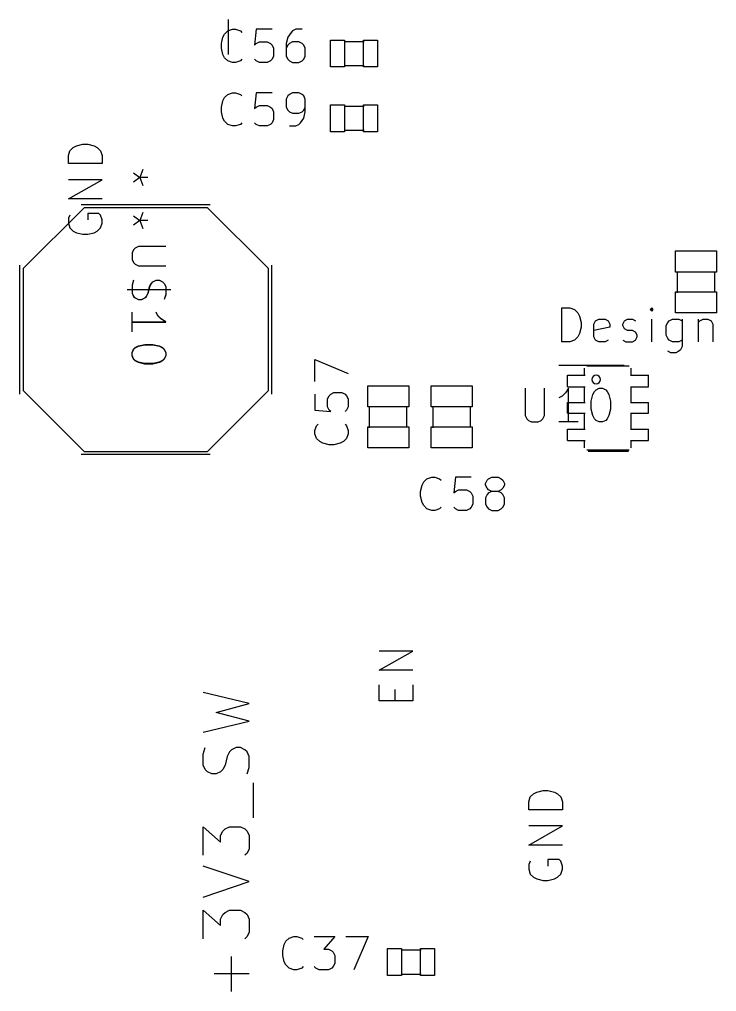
# Model space of a CAD drawing. Header units: millimetres. Extents: x 0 to 280, y -704 to 300.
# Drawn here: x 201.02 to 225.7, y 121.68 to 156.13 of the extents above; entities that cross this region are included whole.
import ezdxf

# ---------------------------------------------------------------- set-up
doc = ezdxf.new("R2010")
doc.units = ezdxf.units.MM
doc.layers.add('F.Fab', color=9, linetype='CONTINUOUS', true_color=0xafafaf)
doc.layers.add('F.Silkscreen', color=41, linetype='CONTINUOUS', true_color=0xf2eda1)

msp = doc.modelspace()

# ---------------------------------------------------------------- linework, layer by layer
at = {"layer": 'F.Fab', "linetype": 'CONTINUOUS'}
for p, q in [((208.41927, 154.883044), (208.41927, 156.129338)), ((212.0318, 154.4501), (212.0318, 155.4001)), ((212.0318, 155.4001), (212.5319, 155.4001)), ((212.5319, 155.4001), (212.5319, 154.4501)), ((213.2002, 154.4501), (213.2002, 155.4001)), ((213.2002, 155.4001), (213.7003, 155.4001)), ((213.7003, 155.4001), (213.7003, 154.4501)), ((212.514, 155.352), (213.226, 155.352)), ((212.5319, 154.4501), (212.0318, 154.4501)), ((212.514, 154.501), (213.226, 154.501)), ((213.7003, 154.4501), (213.2002, 154.4501)), ((212.0318, 152.1501), (212.0318, 153.1001)), ((212.0318, 153.1001), (212.5319, 153.1001)), ((212.514, 153.052), (213.226, 153.052)), ((212.5319, 153.1001), (212.5319, 152.1501)), ((213.2002, 152.1501), (213.2002, 153.1001)), ((213.2002, 153.1001), (213.7003, 153.1001)), ((213.7003, 153.1001), (213.7003, 152.1501)), ((212.5319, 152.1501), (212.0318, 152.1501)), ((212.514, 152.201), (213.226, 152.201)), ((213.7003, 152.1501), (213.2002, 152.1501)), ((202.808496, 151.475959), (202.922401, 151.589864)), ((202.922401, 151.589864), (203.036306, 151.646817)), ((203.036306, 151.646817), (203.264115, 151.703769)), ((203.264115, 151.703769), (203.434972, 151.703769)), ((203.434972, 151.703769), (203.662782, 151.646817)), ((203.662782, 151.646817), (203.776687, 151.589864)), ((203.776687, 151.589864), (203.890592, 151.475959)), ((202.751544, 151.305102), (202.808496, 151.475959)), ((202.751544, 151.02034), (202.751544, 151.305102)), ((203.890592, 151.475959), (203.947544, 151.305102)), ((203.947544, 151.305102), (203.947544, 151.02034)), ((203.947544, 151.02034), (202.751544, 151.02034)), ((202.751544, 149.767388), (203.947544, 150.450817)), ((203.947544, 150.450817), (202.751544, 150.450817)), ((203.947544, 149.767388), (202.751544, 149.767388)), ((203.3056, 149.458), (201.1466, 147.299)), ((202.808496, 149.197865), (202.751544, 149.08396)), ((207.6744, 149.458), (203.3056, 149.458)), ((203.833639, 149.254817), (203.434972, 149.254817)), ((203.434972, 149.254817), (203.434972, 149.027007)), ((203.890592, 149.197865), (203.833639, 149.254817)), ((203.947544, 149.027007), (203.890592, 149.197865)), ((205.052232, 149.17443), (205.279623, 149.003888)), ((205.052232, 149.17443), (205.279623, 149.003888)), ((205.393318, 149.288126), (205.279623, 149.003888)), ((205.393318, 149.288126), (205.279623, 149.003888)), ((209.8334, 147.299), (207.6744, 149.458)), ((202.751544, 149.08396), (202.751544, 148.913103)), ((202.751544, 148.913103), (202.808496, 148.742246)), ((203.890592, 148.742246), (203.947544, 148.913103)), ((203.947544, 148.913103), (203.947544, 149.027007)), ((205.279623, 149.003888), (205.052232, 148.833345)), ((205.279623, 149.003888), (205.052232, 148.833345)), ((205.563861, 149.003888), (205.279623, 149.003888)), ((205.279623, 149.003888), (205.393318, 148.719649)), ((205.563861, 149.003888), (205.279623, 149.003888)), ((205.279623, 149.003888), (205.393318, 148.719649)), ((202.808496, 148.742246), (202.922401, 148.628341)), ((202.922401, 148.628341), (203.036306, 148.571388)), ((203.036306, 148.571388), (203.264115, 148.514436)), ((203.264115, 148.514436), (203.434972, 148.514436)), ((203.434972, 148.514436), (203.662782, 148.571388)), ((203.662782, 148.571388), (203.776687, 148.628341)), ((203.776687, 148.628341), (203.890592, 148.742246)), ((205.061909, 147.968535), (205.005061, 147.85484)), ((205.005061, 147.85484), (205.005061, 147.627449)), ((205.062448, 147.970019), (205.005382, 147.855889)), ((205.005382, 147.855889), (205.005382, 147.627627)), ((205.118756, 148.025383), (205.061909, 147.968535)), ((205.119513, 148.027085), (205.062448, 147.970019)), ((205.232451, 148.08223), (205.118756, 148.025383)), ((205.233644, 148.08415), (205.119513, 148.027085)), ((206.198861, 148.08223), (205.232451, 148.08223)), ((206.203754, 148.08415), (205.233644, 148.08415)), ((224.2538, 147.1756), (224.2538, 147.9257)), ((224.2538, 147.9257), (225.7039, 147.9257)), ((225.7039, 147.9257), (225.7039, 147.1756)), ((205.005061, 147.627449), (205.061909, 147.513754)), ((205.005382, 147.627627), (205.062448, 147.513497)), ((205.061909, 147.513754), (205.118756, 147.456907)), ((205.062448, 147.513497), (205.119513, 147.456431)), ((205.118756, 147.456907), (205.232451, 147.400059)), ((205.119513, 147.456431), (205.233644, 147.399366)), ((201.1466, 147.299), (201.1466, 142.981)), ((205.232451, 147.400059), (206.198861, 147.400059)), ((205.233644, 147.399366), (206.203754, 147.399366)), ((209.8334, 142.981), (209.8334, 147.299)), ((225.7039, 147.1756), (224.2538, 147.1756)), ((224.32, 146.439), (224.32, 147.201)), ((225.64, 146.464), (225.64, 147.201)), ((205.061909, 146.88843), (205.005061, 146.717887)), ((205.062448, 146.885778), (205.005382, 146.714582)), ((205.630385, 146.66104), (205.687232, 146.774735)), ((205.633101, 146.657517), (205.690166, 146.771648)), ((205.687232, 146.774735), (205.74408, 146.831582)), ((205.690166, 146.771648), (205.747232, 146.828713)), ((205.74408, 146.831582), (205.857775, 146.88843)), ((205.747232, 146.828713), (205.861362, 146.885778)), ((205.857775, 146.88843), (205.97147, 146.88843)), ((205.861362, 146.885778), (205.975493, 146.885778)), ((205.97147, 146.88843), (206.085166, 146.831582)), ((205.975493, 146.885778), (206.089624, 146.828713)), ((206.085166, 146.831582), (206.142013, 146.774735)), ((206.089624, 146.828713), (206.146689, 146.771648)), ((206.142013, 146.774735), (206.198861, 146.66104)), ((206.146689, 146.771648), (206.203754, 146.657517)), ((206.37495, 146.543386), (204.834186, 146.543386)), ((206.369404, 146.547344), (204.834518, 146.547344)), ((205.005061, 146.717887), (205.005061, 146.433649)), ((205.005061, 146.433649), (205.061909, 146.319954)), ((205.005382, 146.714582), (205.005382, 146.429256)), ((205.005382, 146.429256), (205.062448, 146.315125)), ((205.516689, 146.319954), (205.573537, 146.433649)), ((205.51897, 146.315125), (205.576036, 146.429256)), ((205.573537, 146.433649), (205.630385, 146.66104)), ((205.576036, 146.429256), (205.633101, 146.657517)), ((206.198861, 146.66104), (206.198861, 146.376801)), ((206.203754, 146.657517), (206.203754, 146.37219)), ((224.2538, 145.7278), (224.2538, 146.4779)), ((224.2538, 146.4779), (225.7039, 146.4779)), ((225.7039, 146.4779), (225.7039, 145.7278)), ((205.061909, 146.319954), (205.118756, 146.263106)), ((205.062448, 146.315125), (205.119513, 146.25806)), ((205.118756, 146.263106), (205.232451, 146.206259)), ((205.119513, 146.25806), (205.233644, 146.200994)), ((205.232451, 146.206259), (205.346147, 146.206259)), ((205.233644, 146.200994), (205.347774, 146.200994)), ((205.346147, 146.206259), (205.459842, 146.263106)), ((205.347774, 146.200994), (205.461905, 146.25806)), ((205.459842, 146.263106), (205.516689, 146.319954)), ((205.461905, 146.25806), (205.51897, 146.315125)), ((206.198861, 146.376801), (206.142013, 146.206259)), ((206.203754, 146.37219), (206.146689, 146.200994)), ((205.005061, 145.069307), (205.005061, 145.751478)), ((205.005382, 145.059687), (205.005382, 145.744471)), ((205.914623, 145.637783), (205.857775, 145.751478)), ((205.918428, 145.630341), (205.861362, 145.744471)), ((225.7039, 145.7278), (224.2538, 145.7278)), ((205.005061, 145.410392), (206.198861, 145.410392)), ((205.005382, 145.402079), (206.203754, 145.402079)), ((206.028318, 145.524088), (205.914623, 145.637783)), ((206.032558, 145.51621), (205.918428, 145.630341)), ((206.198861, 145.410392), (206.028318, 145.524088)), ((206.203754, 145.402079), (206.032558, 145.51621)), ((205.005061, 144.330288), (205.061909, 144.443983)), ((205.005382, 144.317838), (205.062448, 144.431968)), ((205.061909, 144.443983), (205.118756, 144.500831)), ((205.062448, 144.431968), (205.119513, 144.489034)), ((205.118756, 144.500831), (205.232451, 144.557678)), ((205.119513, 144.489034), (205.233644, 144.546099)), ((205.232451, 144.557678), (205.459842, 144.614526)), ((205.233644, 144.546099), (205.461905, 144.603164)), ((205.459842, 144.614526), (205.74408, 144.614526)), ((205.461905, 144.603164), (205.747232, 144.603164)), ((205.74408, 144.614526), (205.97147, 144.557678)), ((205.747232, 144.603164), (205.975493, 144.546099)), ((205.97147, 144.557678), (206.085166, 144.500831)), ((205.975493, 144.546099), (206.089624, 144.489034)), ((206.085166, 144.500831), (206.142013, 144.443983)), ((206.089624, 144.489034), (206.146689, 144.431968)), ((206.142013, 144.443983), (206.198861, 144.330288)), ((206.146689, 144.431968), (206.203754, 144.317838)), ((205.005061, 144.216593), (205.005061, 144.330288)), ((205.061909, 144.102897), (205.005061, 144.216593)), ((205.005382, 144.203707), (205.005382, 144.317838)), ((205.062448, 144.089576), (205.005382, 144.203707)), ((205.118756, 144.04605), (205.061909, 144.102897)), ((205.119513, 144.032511), (205.062448, 144.089576)), ((205.232451, 143.989202), (205.118756, 144.04605)), ((205.233644, 143.975446), (205.119513, 144.032511)), ((206.085166, 144.04605), (205.97147, 143.989202)), ((206.089624, 144.032511), (205.975493, 143.975446)), ((206.142013, 144.102897), (206.085166, 144.04605)), ((206.146689, 144.089576), (206.089624, 144.032511)), ((206.198861, 144.216593), (206.142013, 144.102897)), ((206.203754, 144.203707), (206.146689, 144.089576)), ((206.198861, 144.330288), (206.198861, 144.216593)), ((206.203754, 144.317838), (206.203754, 144.203707)), ((205.459842, 143.932355), (205.232451, 143.989202)), ((205.461905, 143.91838), (205.233644, 143.975446)), ((205.74408, 143.932355), (205.459842, 143.932355)), ((205.747232, 143.91838), (205.461905, 143.91838)), ((205.97147, 143.989202), (205.74408, 143.932355)), ((205.975493, 143.975446), (205.747232, 143.91838)), ((221.0318, 143.5184), (221.0318, 143.7724)), ((221.108, 143.8486), (222.6066, 143.8486)), ((222.6828, 143.5184), (222.6828, 143.7724)), ((220.4222, 143.5184), (221.0318, 143.5184)), ((220.4222, 143.112), (220.4222, 143.5184)), ((221.0318, 143.5184), (221.0572, 143.5184)), ((222.6574, 143.5184), (222.6828, 143.5184)), ((222.6828, 143.5184), (223.2924, 143.5184)), ((223.2924, 143.112), (223.2924, 143.5184)), ((201.1466, 142.981), (203.3056, 140.822)), ((207.6744, 140.822), (209.8334, 142.981)), ((213.3538, 142.3956), (213.3538, 143.1457)), ((213.3538, 143.1457), (214.8039, 143.1457)), ((214.8039, 143.1457), (214.8039, 142.3956)), ((215.6038, 142.3956), (215.6038, 143.1457)), ((215.6038, 143.1457), (217.0539, 143.1457)), ((217.0539, 143.1457), (217.0539, 142.3956)), ((218.925849, 143.063754), (218.925849, 142.093644)), ((219.610633, 142.093644), (219.610633, 143.063754)), ((220.466613, 143.063754), (220.352482, 142.892558)), ((220.4222, 143.112), (221.0318, 143.112)), ((220.466613, 141.865382), (220.466613, 143.063754)), ((221.0318, 143.112), (221.0572, 143.112)), ((221.0318, 142.5532), (221.0318, 143.112)), ((221.379659, 142.949624), (221.436724, 143.006689)), ((221.436724, 143.006689), (221.550855, 143.063754)), ((221.550855, 143.063754), (221.664985, 143.063754)), ((221.664985, 143.063754), (221.779116, 143.006689)), ((221.779116, 143.006689), (221.836181, 142.949624)), ((222.6574, 143.112), (222.6828, 143.112)), ((222.6828, 143.112), (223.2924, 143.112)), ((222.6828, 142.5532), (222.6828, 143.112)), ((220.238352, 142.778428), (220.124221, 142.721362)), ((220.352482, 142.892558), (220.238352, 142.778428)), ((221.265528, 142.607232), (221.322593, 142.835493)), ((221.322593, 142.835493), (221.379659, 142.949624)), ((221.836181, 142.949624), (221.893247, 142.835493)), ((221.893247, 142.835493), (221.950312, 142.607232)), ((214.8039, 142.3956), (213.3538, 142.3956)), ((213.42, 141.659), (213.42, 142.421)), ((214.74, 141.684), (214.74, 142.421)), ((217.0539, 142.3956), (215.6038, 142.3956)), ((215.67, 141.659), (215.67, 142.421)), ((216.99, 141.684), (216.99, 142.421)), ((220.4222, 142.5532), (221.0318, 142.5532)), ((220.4222, 142.1722), (220.4222, 142.5532)), ((221.0318, 142.5532), (221.0572, 142.5532)), ((221.265528, 142.321905), (221.265528, 142.607232)), ((221.322593, 142.093644), (221.265528, 142.321905)), ((221.950312, 142.321905), (221.893247, 142.093644)), ((221.950312, 142.607232), (221.950312, 142.321905)), ((222.6574, 142.5532), (222.6828, 142.5532)), ((222.6828, 142.5532), (223.2924, 142.5532)), ((223.2924, 142.1722), (223.2924, 142.5532)), ((218.925849, 142.093644), (218.982915, 141.979513)), ((218.982915, 141.979513), (219.03998, 141.922448)), ((219.496503, 141.922448), (219.553568, 141.979513)), ((219.553568, 141.979513), (219.610633, 142.093644)), ((220.4222, 142.1722), (221.0318, 142.1722)), ((221.0318, 142.1722), (221.0572, 142.1722)), ((221.0318, 141.6134), (221.0318, 142.1722)), ((221.379659, 141.979513), (221.322593, 142.093644)), ((221.436724, 141.922448), (221.379659, 141.979513)), ((221.836181, 141.979513), (221.779116, 141.922448)), ((221.893247, 142.093644), (221.836181, 141.979513)), ((222.6574, 142.1722), (222.6828, 142.1722)), ((222.6828, 142.1722), (223.2924, 142.1722)), ((222.6828, 141.6134), (222.6828, 142.1722)), ((213.3538, 140.9478), (213.3538, 141.6979)), ((213.3538, 141.6979), (214.8039, 141.6979)), ((214.8039, 141.6979), (214.8039, 140.9478)), ((215.6038, 140.9478), (215.6038, 141.6979)), ((215.6038, 141.6979), (217.0539, 141.6979)), ((217.0539, 141.6979), (217.0539, 140.9478)), ((219.03998, 141.922448), (219.154111, 141.865382)), ((219.154111, 141.865382), (219.382372, 141.865382)), ((219.382372, 141.865382), (219.496503, 141.922448)), ((220.809005, 141.865382), (220.124221, 141.865382)), ((220.4222, 141.6134), (221.0318, 141.6134)), ((220.4222, 141.207), (220.4222, 141.6134)), ((221.0318, 141.6134), (221.0572, 141.6134)), ((221.550855, 141.865382), (221.436724, 141.922448)), ((221.664985, 141.865382), (221.550855, 141.865382)), ((221.779116, 141.922448), (221.664985, 141.865382)), ((222.6574, 141.6134), (222.6828, 141.6134)), ((222.6828, 141.6134), (223.2924, 141.6134)), ((223.2924, 141.207), (223.2924, 141.6134)), ((214.8039, 140.9478), (213.3538, 140.9478)), ((217.0539, 140.9478), (215.6038, 140.9478)), ((220.4222, 141.207), (221.0318, 141.207)), ((221.0318, 141.207), (221.0572, 141.207)), ((221.0318, 140.953), (221.0318, 141.207)), ((222.6574, 141.207), (222.6828, 141.207)), ((222.6828, 141.207), (223.2924, 141.207)), ((222.6828, 140.953), (222.6828, 141.207)), ((203.3056, 140.822), (207.6744, 140.822)), ((221.108, 140.8768), (222.6066, 140.8768)), ((213.751544, 133.063388), (214.947544, 133.746817)), ((214.947544, 133.746817), (213.751544, 133.746817)), ((214.947544, 133.063388), (213.751544, 133.063388)), ((213.751544, 131.981293), (213.751544, 132.550817)), ((214.321068, 131.981293), (214.321068, 132.37996)), ((214.947544, 132.550817), (214.947544, 131.981293)), ((209.156256, 131.883275), (207.520496, 132.272742)), ((214.947544, 131.981293), (213.751544, 131.981293)), ((207.987856, 131.571702), (209.156256, 131.883275)), ((207.520496, 130.870662), (209.156256, 131.260128)), ((209.156256, 131.260128), (207.987856, 131.571702)), ((207.520496, 130.091728), (207.598389, 130.325408)), ((208.533109, 130.247515), (208.455216, 130.169621)), ((208.688896, 130.325408), (208.533109, 130.247515)), ((208.844683, 130.325408), (208.688896, 130.325408)), ((209.000469, 130.247515), (208.844683, 130.325408)), ((209.078363, 130.169621), (209.000469, 130.247515)), ((207.520496, 129.702261), (207.520496, 130.091728)), ((208.377323, 130.013835), (208.299429, 129.702261)), ((208.455216, 130.169621), (208.377323, 130.013835)), ((209.156256, 130.013835), (209.078363, 130.169621)), ((209.156256, 129.624368), (209.156256, 130.013835)), ((207.598389, 129.546475), (207.520496, 129.702261)), ((207.676283, 129.468581), (207.598389, 129.546475)), ((208.221536, 129.546475), (208.143643, 129.468581)), ((208.299429, 129.702261), (208.221536, 129.546475)), ((209.078363, 129.390688), (209.156256, 129.624368)), ((207.832069, 129.390688), (207.676283, 129.468581)), ((207.987856, 129.390688), (207.832069, 129.390688)), ((208.143643, 129.468581), (207.987856, 129.390688)), ((209.312043, 127.832822), (209.312043, 129.079115)), ((219.051544, 128.405102), (219.108496, 128.575959)), ((219.108496, 128.575959), (219.222401, 128.689864)), ((219.222401, 128.689864), (219.336306, 128.746817)), ((219.336306, 128.746817), (219.564115, 128.803769)), ((219.564115, 128.803769), (219.734972, 128.803769)), ((219.734972, 128.803769), (219.962782, 128.746817)), ((219.962782, 128.746817), (220.076687, 128.689864)), ((220.076687, 128.689864), (220.190592, 128.575959)), ((220.190592, 128.575959), (220.247544, 128.405102)), ((219.051544, 128.12034), (219.051544, 128.405102)), ((220.247544, 128.405102), (220.247544, 128.12034)), ((220.247544, 128.12034), (219.051544, 128.12034)), ((207.520496, 126.508635), (207.520496, 127.521248)), ((207.520496, 127.521248), (208.143643, 126.975995)), ((208.299429, 127.443355), (208.455216, 127.521248)), ((208.455216, 127.521248), (208.844683, 127.521248)), ((208.844683, 127.521248), (209.000469, 127.443355)), ((219.051544, 126.867388), (220.247544, 127.550817)), ((220.247544, 127.550817), (219.051544, 127.550817)), ((208.143643, 127.209675), (208.221536, 127.365461)), ((208.143643, 126.975995), (208.143643, 127.209675)), ((208.221536, 127.365461), (208.299429, 127.443355)), ((209.000469, 127.443355), (209.078363, 127.365461)), ((209.078363, 127.365461), (209.156256, 127.209675)), ((209.156256, 127.209675), (209.156256, 126.742315)), ((220.247544, 126.867388), (219.051544, 126.867388)), ((209.078363, 126.586528), (209.000469, 126.508635)), ((209.156256, 126.742315), (209.078363, 126.586528)), ((209.156256, 125.573915), (207.520496, 126.119168)), ((219.108496, 126.297865), (219.051544, 126.18396)), ((219.051544, 126.18396), (219.051544, 126.013103)), ((220.133639, 126.354817), (219.734972, 126.354817)), ((219.734972, 126.354817), (219.734972, 126.127007)), ((220.190592, 126.297865), (220.133639, 126.354817)), ((220.247544, 126.127007), (220.190592, 126.297865)), ((220.247544, 126.013103), (220.247544, 126.127007)), ((219.051544, 126.013103), (219.108496, 125.842246)), ((219.108496, 125.842246), (219.222401, 125.728341)), ((220.076687, 125.728341), (220.190592, 125.842246)), ((220.190592, 125.842246), (220.247544, 126.013103)), ((207.520496, 125.028661), (209.156256, 125.573915)), ((219.222401, 125.728341), (219.336306, 125.671388)), ((219.336306, 125.671388), (219.564115, 125.614436)), ((219.564115, 125.614436), (219.734972, 125.614436)), ((219.734972, 125.614436), (219.962782, 125.671388)), ((219.962782, 125.671388), (220.076687, 125.728341)), ((207.520496, 123.548688), (207.520496, 124.561301)), ((207.520496, 124.561301), (208.143643, 124.016048)), ((208.143643, 124.249728), (208.221536, 124.405514)), ((208.221536, 124.405514), (208.299429, 124.483408)), ((208.299429, 124.483408), (208.455216, 124.561301)), ((208.455216, 124.561301), (208.844683, 124.561301)), ((208.844683, 124.561301), (209.000469, 124.483408)), ((209.000469, 124.483408), (209.078363, 124.405514)), ((209.078363, 124.405514), (209.156256, 124.249728)), ((208.143643, 124.016048), (208.143643, 124.249728)), ((209.156256, 124.249728), (209.156256, 123.782368)), ((209.156256, 123.782368), (209.078363, 123.626581)), ((209.078363, 123.626581), (209.000469, 123.548688)), ((214.0518, 122.2501), (214.0518, 123.2001)), ((214.0518, 123.2001), (214.5519, 123.2001)), ((214.534, 123.152), (215.246, 123.152)), ((214.5519, 123.2001), (214.5519, 122.2501)), ((215.2202, 122.2501), (215.2202, 123.2001)), ((215.2202, 123.2001), (215.7203, 123.2001)), ((215.7203, 123.2001), (215.7203, 122.2501)), ((208.533109, 121.679247), (208.533109, 122.925541)), ((209.156256, 122.302394), (207.909963, 122.302394)), ((214.534, 122.301), (215.246, 122.301)), ((214.5519, 122.2501), (214.0518, 122.2501)), ((215.7203, 122.2501), (215.2202, 122.2501))]:
    msp.add_line(p, q, dxfattribs=at)
at = {"layer": 'F.Fab'}
for start, end in [(0, 180), (-180, 0)]:
    msp.add_arc((221.4382, 143.366), 0.1524, start, end, dxfattribs=at)
at = {"layer": 'F.Silkscreen', "linetype": 'CONTINUOUS'}
for p, q in [((208.282644, 155.612297), (208.394695, 155.724347)), ((208.394695, 155.724347), (208.56277, 155.780372)), ((208.56277, 155.780372), (208.67482, 155.780372)), ((208.67482, 155.780372), (208.842896, 155.724347)), ((208.842896, 155.724347), (208.898921, 155.668322)), ((209.403147, 155.780372), (209.347122, 155.220121)), ((209.963399, 155.780372), (209.403147, 155.780372)), ((210.691726, 155.724347), (210.635701, 155.668322)), ((210.803776, 155.780372), (210.691726, 155.724347)), ((211.027877, 155.780372), (210.803776, 155.780372)), ((208.170594, 155.276146), (208.226619, 155.500247)), ((208.226619, 155.500247), (208.282644, 155.612297)), ((210.52365, 155.500247), (210.467625, 155.276146)), ((210.635701, 155.668322), (210.52365, 155.500247)), ((208.170594, 155.108071), (208.170594, 155.276146)), ((208.226619, 154.88397), (208.170594, 155.108071)), ((209.347122, 155.220121), (209.403147, 155.276146)), ((209.403147, 155.276146), (209.515198, 155.332171)), ((209.515198, 155.332171), (209.795323, 155.332171)), ((209.795323, 155.332171), (209.907374, 155.276146)), ((209.907374, 155.276146), (209.963399, 155.220121)), ((209.963399, 155.220121), (210.019424, 155.108071)), ((210.019424, 155.108071), (210.019424, 154.827945)), ((210.467625, 155.276146), (210.467625, 154.827945)), ((210.52365, 155.220121), (210.467625, 155.108071)), ((210.579675, 155.276146), (210.52365, 155.220121)), ((210.691726, 155.332171), (210.579675, 155.276146)), ((210.915826, 155.332171), (210.691726, 155.332171)), ((211.027877, 155.276146), (210.915826, 155.332171)), ((211.083902, 155.220121), (211.027877, 155.276146)), ((211.139927, 155.108071), (211.083902, 155.220121)), ((211.139927, 154.827945), (211.139927, 155.108071)), ((208.282644, 154.77192), (208.226619, 154.88397)), ((208.394695, 154.65987), (208.282644, 154.77192)), ((208.898921, 154.715895), (208.842896, 154.65987)), ((209.403147, 154.65987), (209.347122, 154.715895)), ((209.963399, 154.715895), (209.907374, 154.65987)), ((210.019424, 154.827945), (209.963399, 154.715895)), ((210.467625, 154.827945), (210.52365, 154.715895)), ((210.52365, 154.715895), (210.579675, 154.65987)), ((211.027877, 154.65987), (211.083902, 154.715895)), ((211.083902, 154.715895), (211.139927, 154.827945)), ((208.56277, 154.603844), (208.394695, 154.65987)), ((208.67482, 154.603844), (208.56277, 154.603844)), ((208.842896, 154.65987), (208.67482, 154.603844)), ((209.515198, 154.603844), (209.403147, 154.65987)), ((209.795323, 154.603844), (209.515198, 154.603844)), ((209.907374, 154.65987), (209.795323, 154.603844)), ((210.579675, 154.65987), (210.691726, 154.603844)), ((210.691726, 154.603844), (210.915826, 154.603844)), ((210.915826, 154.603844), (211.027877, 154.65987)), ((208.226619, 153.250247), (208.282644, 153.362297)), ((208.282644, 153.362297), (208.394695, 153.474347)), ((208.394695, 153.474347), (208.56277, 153.530372)), ((208.56277, 153.530372), (208.67482, 153.530372)), ((208.67482, 153.530372), (208.842896, 153.474347)), ((208.842896, 153.474347), (208.898921, 153.418322)), ((209.403147, 153.530372), (209.347122, 152.970121)), ((209.963399, 153.530372), (209.403147, 153.530372)), ((210.52365, 153.418322), (210.467625, 153.306272)), ((210.467625, 153.306272), (210.467625, 153.026146)), ((210.579675, 153.474347), (210.52365, 153.418322)), ((210.691726, 153.530372), (210.579675, 153.474347)), ((210.915826, 153.530372), (210.691726, 153.530372)), ((211.027877, 153.474347), (210.915826, 153.530372)), ((211.083902, 153.418322), (211.027877, 153.474347)), ((211.139927, 153.306272), (211.083902, 153.418322)), ((211.139927, 152.858071), (211.139927, 153.306272)), ((208.170594, 153.026146), (208.226619, 153.250247)), ((208.170594, 152.858071), (208.170594, 153.026146)), ((209.347122, 152.970121), (209.403147, 153.026146)), ((209.403147, 153.026146), (209.515198, 153.082171)), ((209.515198, 153.082171), (209.795323, 153.082171)), ((209.795323, 153.082171), (209.907374, 153.026146)), ((209.907374, 153.026146), (209.963399, 152.970121)), ((209.963399, 152.970121), (210.019424, 152.858071)), ((210.467625, 153.026146), (210.52365, 152.914096)), ((211.083902, 152.914096), (211.139927, 153.026146)), ((208.226619, 152.63397), (208.170594, 152.858071)), ((208.282644, 152.52192), (208.226619, 152.63397)), ((210.019424, 152.858071), (210.019424, 152.577945)), ((210.52365, 152.914096), (210.579675, 152.858071)), ((210.579675, 152.858071), (210.691726, 152.802046)), ((210.691726, 152.802046), (210.915826, 152.802046)), ((210.915826, 152.802046), (211.027877, 152.858071)), ((210.971851, 152.465895), (211.083902, 152.63397)), ((211.027877, 152.858071), (211.083902, 152.914096)), ((211.083902, 152.63397), (211.139927, 152.858071)), ((208.394695, 152.40987), (208.282644, 152.52192)), ((208.56277, 152.353844), (208.394695, 152.40987)), ((208.67482, 152.353844), (208.56277, 152.353844)), ((208.842896, 152.40987), (208.67482, 152.353844)), ((208.898921, 152.465895), (208.842896, 152.40987)), ((209.403147, 152.40987), (209.347122, 152.465895)), ((209.515198, 152.353844), (209.403147, 152.40987)), ((209.795323, 152.353844), (209.515198, 152.353844)), ((209.907374, 152.40987), (209.795323, 152.353844)), ((209.963399, 152.465895), (209.907374, 152.40987)), ((210.019424, 152.577945), (209.963399, 152.465895)), ((210.579675, 152.353844), (210.803776, 152.353844)), ((210.803776, 152.353844), (210.915826, 152.40987)), ((210.915826, 152.40987), (210.971851, 152.465895)), ((205.052232, 150.69843), (205.279623, 150.527888)), ((205.052232, 150.69843), (205.279623, 150.527888)), ((205.393318, 150.812126), (205.279623, 150.527888)), ((205.393318, 150.812126), (205.279623, 150.527888)), ((205.279623, 150.527888), (205.052232, 150.357345)), ((205.279623, 150.527888), (205.052232, 150.357345)), ((205.563861, 150.527888), (205.279623, 150.527888)), ((205.279623, 150.527888), (205.393318, 150.243649)), ((205.563861, 150.527888), (205.279623, 150.527888)), ((205.279623, 150.527888), (205.393318, 150.243649)), ((207.776, 149.5596), (203.204, 149.5596)), ((201.0196, 147.426), (201.0196, 142.854)), ((209.9604, 142.854), (209.9604, 147.426)), ((220.223169, 144.709861), (220.223169, 145.903661)), ((220.223169, 145.903661), (220.507407, 145.903661)), ((220.507407, 145.903661), (220.67795, 145.846813)), ((220.67795, 145.846813), (220.791645, 145.733118)), ((220.791645, 145.733118), (220.848492, 145.619423)), ((223.406636, 145.903661), (223.349788, 145.846813)), ((223.349788, 145.846813), (223.406636, 145.789966)), ((223.463483, 145.846813), (223.406636, 145.903661)), ((223.406636, 145.903661), (223.406636, 145.789966)), ((223.406636, 145.789966), (223.463483, 145.846813)), ((220.848492, 145.619423), (220.90534, 145.392032)), ((220.90534, 145.392032), (220.90534, 145.221489)), ((221.360121, 145.335185), (221.416969, 145.44888)), ((221.416969, 145.44888), (221.530664, 145.505728)), ((221.530664, 145.505728), (221.758054, 145.505728)), ((221.758054, 145.505728), (221.87175, 145.44888)), ((221.87175, 145.44888), (221.928597, 145.335185)), ((222.383378, 145.335185), (222.440226, 145.44888)), ((222.440226, 145.44888), (222.553921, 145.505728)), ((222.553921, 145.505728), (222.724464, 145.505728)), ((222.724464, 145.505728), (222.838159, 145.44888)), ((223.406636, 144.709861), (223.406636, 145.505728)), ((223.918264, 145.278337), (223.975112, 145.392032)), ((223.975112, 145.392032), (224.031959, 145.44888)), ((224.031959, 145.44888), (224.145654, 145.505728)), ((224.145654, 145.505728), (224.373045, 145.505728)), ((224.373045, 145.505728), (224.48674, 145.44888)), ((224.48674, 145.505728), (224.48674, 144.539318)), ((225.055217, 145.505728), (225.055217, 144.709861)), ((225.055217, 145.392032), (225.112064, 145.44888)), ((225.112064, 145.44888), (225.225759, 145.505728)), ((225.225759, 145.505728), (225.396302, 145.505728)), ((225.396302, 145.505728), (225.509998, 145.44888)), ((225.509998, 145.44888), (225.566845, 145.335185)), ((220.90534, 145.221489), (220.848492, 144.994099)), ((221.360121, 144.880404), (221.360121, 145.335185)), ((221.928597, 145.221489), (221.360121, 145.107794)), ((221.928597, 145.335185), (221.928597, 145.221489)), ((222.383378, 145.278337), (222.383378, 145.335185)), ((222.440226, 145.164642), (222.383378, 145.278337)), ((222.553921, 145.107794), (222.440226, 145.164642)), ((222.724464, 145.107794), (222.553921, 145.107794)), ((222.838159, 145.050947), (222.724464, 145.107794)), ((222.895007, 144.937251), (222.838159, 145.050947)), ((223.918264, 144.937251), (223.918264, 145.278337)), ((225.566845, 145.335185), (225.566845, 144.709861)), ((220.507407, 144.709861), (220.223169, 144.709861)), ((220.67795, 144.766709), (220.507407, 144.709861)), ((220.791645, 144.880404), (220.67795, 144.766709)), ((220.848492, 144.994099), (220.791645, 144.880404)), ((221.416969, 144.766709), (221.360121, 144.880404)), ((221.530664, 144.709861), (221.416969, 144.766709)), ((221.758054, 144.709861), (221.530664, 144.709861)), ((221.87175, 144.766709), (221.758054, 144.709861)), ((222.383378, 144.766709), (222.497073, 144.709861)), ((222.497073, 144.709861), (222.724464, 144.709861)), ((222.724464, 144.709861), (222.838159, 144.766709)), ((222.838159, 144.766709), (222.895007, 144.880404)), ((222.895007, 144.880404), (222.895007, 144.937251)), ((223.975112, 144.823556), (223.918264, 144.937251)), ((224.031959, 144.766709), (223.975112, 144.823556)), ((224.145654, 144.709861), (224.031959, 144.766709)), ((224.373045, 144.709861), (224.145654, 144.709861)), ((224.48674, 144.766709), (224.373045, 144.709861)), ((224.088807, 144.311928), (223.975112, 144.368775)), ((224.373045, 144.368775), (224.25935, 144.311928)), ((224.429893, 144.425623), (224.373045, 144.368775)), ((224.48674, 144.539318), (224.429893, 144.425623)), ((211.484627, 143.2966), (211.484627, 144.080952)), ((211.484627, 144.080952), (212.661155, 143.576726)), ((224.25935, 144.311928), (224.088807, 144.311928)), ((220.1174, 143.874), (222.4288, 143.874)), ((211.484627, 142.848399), (211.484627, 142.288147)), ((211.932828, 142.680323), (211.988853, 142.792374)), ((211.932828, 142.400198), (211.932828, 142.680323)), ((211.988853, 142.792374), (212.044878, 142.848399)), ((212.044878, 142.848399), (212.156928, 142.904424)), ((212.156928, 142.904424), (212.437054, 142.904424)), ((212.437054, 142.904424), (212.549104, 142.848399)), ((212.549104, 142.848399), (212.60513, 142.792374)), ((212.60513, 142.792374), (212.661155, 142.680323)), ((212.661155, 142.680323), (212.661155, 142.400198)), ((211.484627, 142.288147), (212.044878, 142.232122)), ((211.988853, 142.288147), (211.932828, 142.400198)), ((212.044878, 142.232122), (211.988853, 142.288147)), ((212.60513, 142.288147), (212.549104, 142.232122)), ((212.661155, 142.400198), (212.60513, 142.288147)), ((211.484627, 141.55982), (211.540652, 141.727896)), ((211.540652, 141.727896), (211.596677, 141.783921)), ((212.549104, 141.783921), (212.60513, 141.727896)), ((212.60513, 141.727896), (212.661155, 141.55982)), ((211.484627, 141.44777), (211.484627, 141.55982)), ((211.540652, 141.279695), (211.484627, 141.44777)), ((211.652702, 141.167644), (211.540652, 141.279695)), ((212.60513, 141.279695), (212.493079, 141.167644)), ((212.661155, 141.44777), (212.60513, 141.279695)), ((212.661155, 141.55982), (212.661155, 141.44777)), ((211.764752, 141.111619), (211.652702, 141.167644)), ((211.988853, 141.055594), (211.764752, 141.111619)), ((212.156928, 141.055594), (211.988853, 141.055594)), ((212.381029, 141.111619), (212.156928, 141.055594)), ((212.493079, 141.167644), (212.381029, 141.111619)), ((203.204, 140.7204), (207.776, 140.7204)), ((221.1588, 140.826), (222.5812, 140.826)), ((215.449173, 139.85281), (215.617248, 139.908835)), ((215.617248, 139.908835), (215.729298, 139.908835)), ((215.729298, 139.908835), (215.897374, 139.85281)), ((216.457625, 139.908835), (216.4016, 139.348584)), ((217.017877, 139.908835), (216.457625, 139.908835)), ((217.634153, 139.85281), (217.746204, 139.908835)), ((217.746204, 139.908835), (217.970304, 139.908835)), ((217.970304, 139.908835), (218.082355, 139.85281)), ((215.225072, 139.404609), (215.281097, 139.62871)), ((215.281097, 139.62871), (215.337122, 139.74076)), ((215.337122, 139.74076), (215.449173, 139.85281)), ((215.897374, 139.85281), (215.953399, 139.796785)), ((217.522103, 139.684735), (217.578128, 139.796785)), ((217.522103, 139.62871), (217.522103, 139.684735)), ((217.578128, 139.516659), (217.522103, 139.62871)), ((217.578128, 139.796785), (217.634153, 139.85281)), ((218.082355, 139.85281), (218.13838, 139.796785)), ((218.13838, 139.796785), (218.194405, 139.684735)), ((218.194405, 139.62871), (218.13838, 139.516659)), ((218.194405, 139.684735), (218.194405, 139.62871)), ((215.225072, 139.236534), (215.225072, 139.404609)), ((215.281097, 139.012433), (215.225072, 139.236534)), ((216.4016, 139.348584), (216.457625, 139.404609)), ((216.457625, 139.404609), (216.569676, 139.460634)), ((216.569676, 139.460634), (216.849801, 139.460634)), ((216.849801, 139.460634), (216.961852, 139.404609)), ((216.961852, 139.404609), (217.017877, 139.348584)), ((217.017877, 139.348584), (217.073902, 139.236534)), ((217.073902, 139.236534), (217.073902, 138.956408)), ((217.578128, 139.292559), (217.522103, 139.180509)), ((217.522103, 139.180509), (217.522103, 138.956408)), ((217.634153, 139.460634), (217.578128, 139.516659)), ((217.634153, 139.348584), (217.578128, 139.292559)), ((217.746204, 139.404609), (217.634153, 139.460634)), ((217.746204, 139.404609), (217.634153, 139.348584)), ((217.970304, 139.404609), (217.746204, 139.404609)), ((218.082355, 139.460634), (217.970304, 139.404609)), ((218.082355, 139.348584), (217.970304, 139.404609)), ((218.13838, 139.516659), (218.082355, 139.460634)), ((218.13838, 139.292559), (218.082355, 139.348584)), ((218.194405, 139.180509), (218.13838, 139.292559)), ((218.194405, 138.956408), (218.194405, 139.180509)), ((215.337122, 138.900383), (215.281097, 139.012433)), ((215.449173, 138.788333), (215.337122, 138.900383)), ((215.953399, 138.844358), (215.897374, 138.788333)), ((216.457625, 138.788333), (216.4016, 138.844358)), ((217.017877, 138.844358), (216.961852, 138.788333)), ((217.073902, 138.956408), (217.017877, 138.844358)), ((217.522103, 138.956408), (217.578128, 138.844358)), ((217.578128, 138.844358), (217.634153, 138.788333)), ((218.082355, 138.788333), (218.13838, 138.844358)), ((218.13838, 138.844358), (218.194405, 138.956408)), ((215.617248, 138.732307), (215.449173, 138.788333)), ((215.729298, 138.732307), (215.617248, 138.732307)), ((215.897374, 138.788333), (215.729298, 138.732307)), ((216.569676, 138.732307), (216.457625, 138.788333)), ((216.849801, 138.732307), (216.569676, 138.732307)), ((216.961852, 138.788333), (216.849801, 138.732307)), ((217.634153, 138.788333), (217.746204, 138.732307)), ((217.746204, 138.732307), (217.970304, 138.732307)), ((217.970304, 138.732307), (218.082355, 138.788333)), ((210.340594, 123.126146), (210.396619, 123.350247)), ((210.396619, 123.350247), (210.452644, 123.462297)), ((210.452644, 123.462297), (210.564695, 123.574347)), ((210.564695, 123.574347), (210.73277, 123.630372)), ((210.73277, 123.630372), (210.84482, 123.630372)), ((210.84482, 123.630372), (211.012896, 123.574347)), ((211.012896, 123.574347), (211.068921, 123.518322)), ((211.461097, 123.630372), (212.189424, 123.630372)), ((212.189424, 123.630372), (211.797248, 123.182171)), ((212.5816, 123.630372), (213.365952, 123.630372)), ((213.365952, 123.630372), (212.861726, 122.453844)), ((210.340594, 122.958071), (210.340594, 123.126146)), ((211.797248, 123.182171), (211.965323, 123.182171)), ((211.965323, 123.182171), (212.077374, 123.126146)), ((212.077374, 123.126146), (212.133399, 123.070121)), ((212.133399, 123.070121), (212.189424, 122.958071)), ((210.396619, 122.73397), (210.340594, 122.958071)), ((210.452644, 122.62192), (210.396619, 122.73397)), ((212.189424, 122.677945), (212.133399, 122.565895)), ((212.189424, 122.958071), (212.189424, 122.677945)), ((210.564695, 122.50987), (210.452644, 122.62192)), ((210.73277, 122.453844), (210.564695, 122.50987)), ((210.84482, 122.453844), (210.73277, 122.453844)), ((211.012896, 122.50987), (210.84482, 122.453844)), ((211.068921, 122.565895), (211.012896, 122.50987)), ((211.517122, 122.50987), (211.461097, 122.565895)), ((211.629172, 122.453844), (211.517122, 122.50987)), ((211.965323, 122.453844), (211.629172, 122.453844)), ((212.077374, 122.50987), (211.965323, 122.453844)), ((212.133399, 122.565895), (212.077374, 122.50987))]:
    msp.add_line(p, q, dxfattribs=at)

doc.saveas('drawing.dxf')
